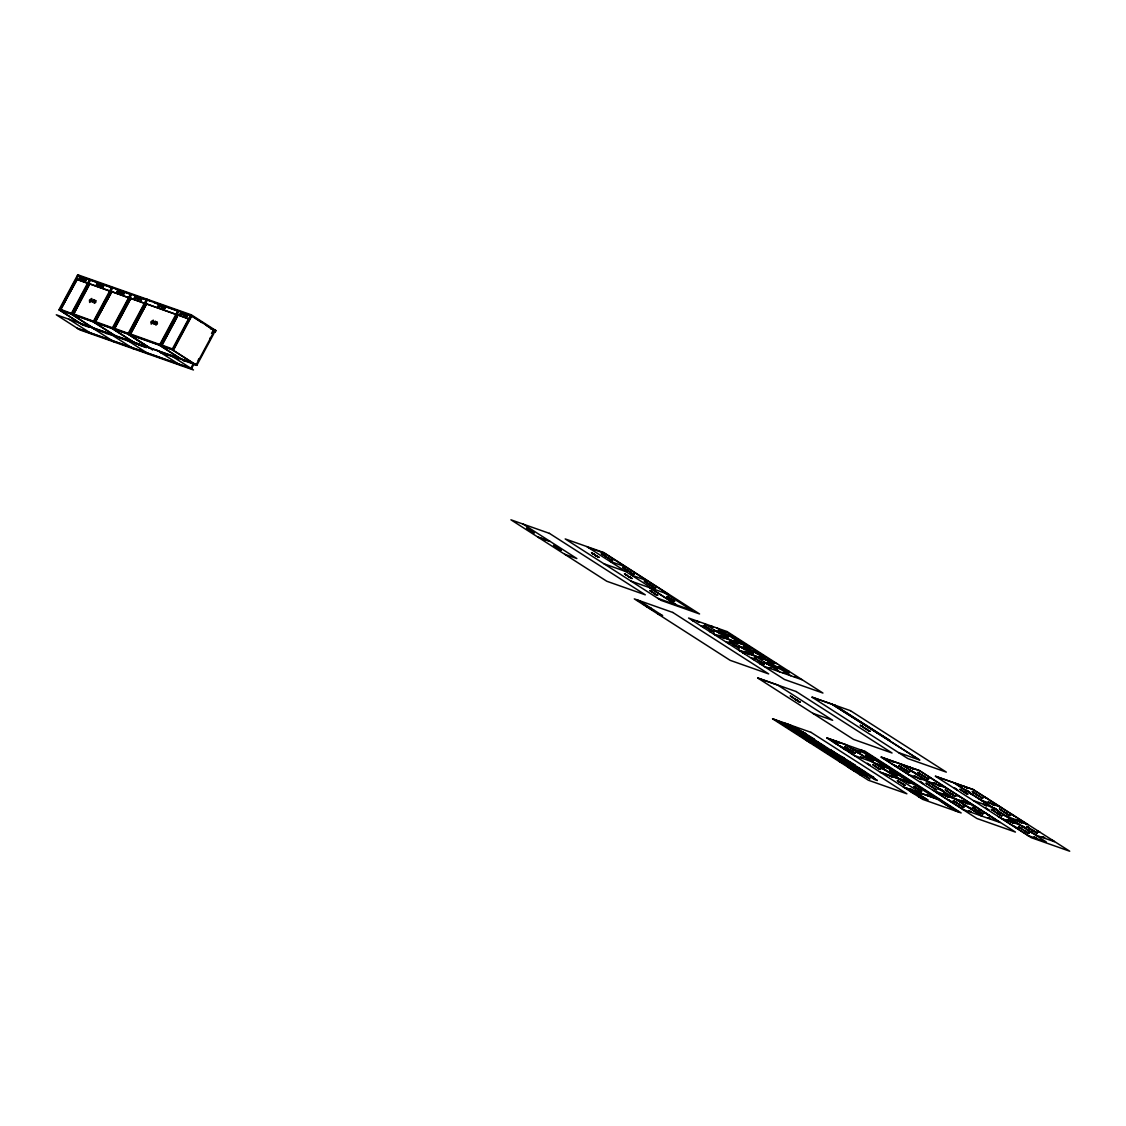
<?xml version="1.0" encoding="UTF-8"?>
<svg xmlns="http://www.w3.org/2000/svg" width="1126" height="1126" viewBox="0 0 1126 1126"><rect width="100%" height="100%" fill="white"/><g stroke="black" fill="none" stroke-linecap="round" stroke-linejoin="round"><path stroke-width="1.5" d="M85.154 279.164L85.604 279.727M156.078 321.966L156.12 322.669M210.506 337.476L209.844 338.715M158.752 306.736L159.47 306.131M652.925 586.871L651.166 585.773M895.564 774.604L893.312 773.463M138.414 299.938L137.78 299.713M183.538 315.843L183.679 315.674M79.876 278.713L80.734 277.953M152.109 322.599L153.263 321.586M90.671 300.839L91.065 300.121M134.599 297.954L134.923 297.377M151.447 322.289L151.869 321.529M158.273 306.3L158.597 305.723M85.14 278.938L84.563 279.234M102.494 285.061L101.931 285.357M123.001 292.296L123.438 292.535M140.356 298.418L139.793 298.714M164.016 306.751L163.453 307.06M186.114 314.548L185.551 314.844M93.008 302.092L92.332 302.303M154.262 324.133L154.445 323.345L153.868 324.006M122.438 292.591L123.227 292.732M161.623 306.68L161.342 306.399M94.035 300.98L93.979 300.234M155.571 322.669L155.515 321.937M183.721 314.464L183.228 313.929M82.55 324.907L58.974 309.791L77.75 274.786L191.35 314.844L215.911 330.58L214.827 332.578L215.432 330.284L210.52 328.553M77.328 279.318L60.171 309.861L76.723 279.009M60.424 309.96L76.976 279.093M60.523 310.1L77.075 279.234M79.425 278.854L79.636 278.009M82.142 277.714L82.001 278.601M83.028 278.966L83.831 278.291M82.902 280.36L83.69 280.008M83.197 280.458L82.705 280.078M89.517 279.642L71.065 314.055L94.64 329.158M71.6 314.238L90.052 279.839M74.457 309.397L79.425 300.135M81.072 297.053L88.532 283.161M90.587 280.022L72.134 314.435L95.71 329.538M73.401 314.633L89.348 283.456M73.049 314.407L89.601 283.541M74.232 313.084L89.953 283.766M96.935 284.977L97.512 283.907L97.202 284.709M90.179 301.106L90.939 299.671L90.544 300.741M99.51 283.836L99.355 284.723M100.383 285.089L101.185 284.414M93.036 300.628L93.613 299.558M93.528 300.797L94.105 299.727M94.556 300.262L94.584 300.98M94.5 301.149L94.908 300.389M93.697 322.022L112.136 287.623M94.894 320.277L97.371 315.646M101.509 307.933L106.477 298.671M108.138 295.575L109.785 292.493M112.67 287.82L94.232 322.219L117.808 337.336L116.724 336.956M112.037 291.55L94.88 322.106L111.432 291.24M95.133 322.191L111.685 291.324M95.246 322.332L111.784 291.465M117.808 292.394L118.033 291.535M120.018 291.071L119.863 291.944M120.904 292.31L121.692 291.648M131.066 294.294L112.628 328.708L136.739 344.007L135.669 343.627M113.825 326.948L124.578 306.891M126.239 303.795L128.716 299.164M114.078 327.033L128.969 299.263M113.163 328.891L131.601 294.491M130.363 297.911L113.825 328.778L129.026 334.14M114.064 328.876L130.616 298.01M130.729 298.137L114.176 329.003L117.217 330.087M130.968 298.235L114.43 329.102L94.88 322.106M137.372 297.18L137.217 298.066M138.259 298.432L139.047 297.757M129.603 332.508L140.356 312.451M142.017 309.368L144.494 304.738M147.379 300.051L128.941 334.45L152.517 349.567L151.447 349.187M146.141 303.485L129.603 334.352L161.75 345.781L177.486 316.462M146.394 303.57L130.208 334.661M146.493 303.71L129.954 334.577L128.772 334.056M131.024 333.113L146.746 303.795M161.032 305.526L160.891 306.413M161.919 306.779L162.707 306.103M161.792 308.172L162.566 307.82M154.572 322.317L155.149 321.248M155.064 322.5L155.641 321.417M154.614 324.232L155.374 323.697M156.035 322.838L156.43 322.078M178.401 310.987L159.962 345.386L184.228 360.939M161.159 343.641L162.82 340.559M164.466 337.462L169.435 328.201M173.573 320.488L176.05 315.857M160.497 345.583L178.935 311.184M177.697 314.604L161.145 345.471L173.559 349.947L191.758 315.998L180.864 312.057M161.398 345.555L177.95 314.689M161.511 345.696L177.232 316.378M183.13 313.324L182.975 314.196M184.017 314.562L184.805 313.901M58.974 309.791L172.574 349.848L191.35 314.844M174.6 346.541L179.569 337.279M184.537 328.032L188.675 320.305M173.207 349.722L191.406 315.773M211.519 333.437L213.391 329.932M196.079 363.909L195.614 364.768L172.039 349.651L190.491 315.252L201.948 322.599M214.602 330.551L196.121 364.937L183.003 360.32M193.658 364.261L196.797 365.373L213.813 333.62L213.152 333.197M837.477 757.756L837.068 757.502M867.484 756.756L868.301 757.207L866.373 756.222M993.09 810.41L993.85 810.819M708.099 628.392L707.1 627.858L707.733 628.266M722.428 633.459L722.033 633.178M733.279 644.536L732.28 644.002L733.11 644.621M747.509 649.533L746.51 648.998L747.129 649.406M758.361 660.61L757.981 660.469M771.887 665.396L771.521 665.255M782.964 669.294L782.598 669.154M97.582 284.287L97.512 285.188M117.554 291.31L117.09 292.141L118.019 292.464M135.43 297.616L135.359 298.573M180.667 313.563L180.202 314.393L181.117 314.717M181.187 313.746L180.723 314.576M99.918 286.356L101.044 286.131M120.426 293.59L121.552 293.365M602.776 554.583L603.733 554.949M644.635 604.887L645.536 605.253M845.162 747.031L846.105 747.411M897.957 781.022L898.872 781.388M915.311 787.384L916.254 787.764M953.806 801.022L954.778 801.402M972.892 807.75L973.835 808.13M1000.001 809.481L1000.944 809.847M1000.873 810.03L1001.816 810.41M198.19 360.461L198.725 358.912M861.643 722.596L861.883 722.695M80.945 278.713L79.186 279.867L79.045 278.038L80.805 276.869L80.945 278.713L85.886 280.458M98.3 284.822L96.54 285.99L96.4 284.16L98.159 282.992L98.3 284.822L103.24 286.567M91.994 300.895L89.658 302.458L89.475 300.009L91.797 298.46L91.994 300.895L94.964 301.951M118.807 292.056L117.062 293.224L116.907 291.395L118.666 290.226L118.807 292.056L123.761 293.802M136.162 298.179L134.416 299.347L134.275 297.503L136.021 296.349L136.162 298.179L141.116 299.924M159.822 306.525L158.076 307.694L157.936 305.85L159.681 304.682L159.822 306.525L164.776 308.271M153.53 322.599L151.194 324.147L150.997 321.712L153.333 320.15L153.53 322.599L156.5 323.641M181.919 314.309L180.16 315.477L180.019 313.647L181.779 312.479L181.919 314.309L186.86 316.054M591.98 553.105L594.092 554.231L593.402 553.823M625.915 574.809L627.027 575.344L626.352 574.95M754.884 651.349L756.067 651.926L755.349 651.518M761.26 655.656L761.64 655.754M835.52 754.547L833.507 753.252L842.417 758.966M851.411 765.877L851.65 765.905M890.877 771.873L892.073 772.45L891.342 772.028M918.352 772.774L919.773 773.703M926.487 783.541L928.317 784.456M914.411 786.863L915.522 787.313L914.692 787.018M946.473 790.804L947.684 791.381L946.952 790.973M960.436 789.65L961.66 790.199L960.957 789.79M972.681 791.944L973.877 792.521L973.145 792.113M973.554 792.507L974.75 793.07L974.018 792.662M1027.053 826.794L1028.263 827.385L1027.531 826.963M927.148 783.921L927.008 783.682M628.181 570.91L626.394 569.911M649.66 584.675L647.858 583.676M650.673 608.8L649.294 608.04M737.516 640.286L736.348 639.667M761.19 655.459L759.768 654.67M797.081 700.147L796.293 700.147L797.433 700.71M602.213 554.076L602.354 554.302M624.564 568.405L624.691 568.616M645.212 581.72L645.297 581.832M646.043 582.156L646.169 582.381M719.05 631.151L719.261 631.376M729.887 642.214L731.647 643.227L730.112 642.439M745.004 647.788L745.229 648.013M756.236 659.16C752.942 656.937 757.136 659.78 756.109 658.935M800.079 730.915L800.938 731.534M799.193 733.223L800.586 734.138M838.237 755.335L839.081 755.799L838.406 755.49M851.003 765.525L851.143 765.68M847.554 766.398L854.733 771.043M896.437 772.591L896.521 772.591M919.562 773.478L918.83 772.943M941.998 801.726L942.124 801.867M974.37 808.665L974.243 808.44M812.676 742.611L814.126 743.54L812.761 742.681M710.027 629.744L709.38 629.364M924.136 776.701L924.53 776.841M959.479 804.865L961.604 806.019M1032.838 830.721L1034.358 831.537M1024.759 831.044L1026.884 832.213M608.054 557.666L608.533 557.975M629.518 571.431L630.405 571.994L629.659 571.642M650.997 585.196L651.349 585.548M654.868 593.529L655.346 593.838M671.856 599.525L670.561 599.187M736.39 639.23L737.248 639.807M736.334 646.211L735.208 645.437M760.064 654.403L760.543 654.713M760.346 661.539L760.472 661.75M784.949 670.209L785.807 670.8M866.288 728.86L866.767 729.169M802.233 732.308L802.613 732.505M803.88 732.787L804.78 733.322M801.698 734.715L800.234 733.927M808.215 741.133L809.045 741.626L806.863 740.458M850.946 750.451L851.805 751.028M870.764 758.713L871.242 759.023M838.673 758.586L839.897 759.205L838.42 758.403M877.759 767.636L878.111 767.988M850.96 768.734L852.072 769.241L850.552 768.523M861.531 771.338L860.067 770.536L861.334 771.211M858.279 771.859L859.884 772.788L859.222 772.436M863.375 771.972L863.853 772.267M894.508 773.928L895.395 774.505M898.027 773.717L900.181 774.843M924.291 776.321L925.347 776.996M902.348 783.541L902.827 783.851M964.039 792.127L966.052 792.929L964.996 792.254M951.118 793.816L950.457 793.492L951.498 793.76M978.564 795.449L979.451 796.026M912.961 792.845L913.059 792.859M915.621 793.788C917.408 795.111 912.961 792.254 915.537 793.717M978.719 811.199L978.916 811.621M1005.771 812.888L1006.348 813.268M998.818 813.999L997.706 813.225M1032.992 830.326L1033.471 830.636M811.677 742.625L817.293 746.158M668.661 597.653L669.52 598.117L667.493 596.991M923.869 776.349L923.545 776.264M977.875 795.435L978.775 796.068M959.211 804.513L958.55 804.189L959.845 804.893M1032.781 830.467L1031.895 830.045L1033.189 830.763M1024.167 830.608L1025.265 831.284M609.982 559.34L608.209 558.257M631.461 573.106L630.982 572.796M894.706 774.491L894.396 774.195M902.531 784.104L903.404 784.217M965.179 792.803L964.771 792.24M919.027 789.917L917.634 788.89M529.628 530.318L531.359 531.275M557.173 547.968L559.523 548.995M597.512 556.328L595.541 555.526L596.513 556.019M628.604 576.695L629.223 577.005M654.685 593.768L653.967 593.444L654.966 594.035M647.351 606.773L648.492 607.378M710.07 629.8L711.139 629.997L708.887 628.984L709.549 629.279M735.785 639.132L734.743 638.512M750.409 651.49L751.211 651.87M773.337 666.282L772.675 665.987L773.801 666.761M783.626 669.801L784.428 670.167M786.061 671.293L785.258 670.829M795.716 699.57L795.167 699.26M867.344 729.535L865.528 728.86L867.977 730.239M798.644 731.041L799.671 731.689M814.351 742.217L815.759 742.991M818.546 743.793L820.192 744.779M838.42 756.531L840.066 757.517M905.445 770.226L907.317 771.24M855.985 768.861L856.999 769.424M924.587 776.926L926.262 777.869M527.939 529.051L529.375 529.713M554.006 545.758L555.414 546.406M650.378 590.981L651.841 591.643M731.168 636.19L732.576 636.837M795.744 729.043L793.731 727.748L802.585 733.434M799.882 730.873L803.908 733.406M814.619 741.232L815.435 741.57M899.336 766.074L901.349 767.2L900.533 766.919M858.476 771.957L855.661 770.071L856.506 770.564M945.657 790.269L946.98 790.916M918.492 794.323L917.423 793.633L921.673 796.363M841.671 756.7L843.796 758.023M806.948 740.444L807.37 740.711M605.492 556.385L606.168 556.708L604.915 556.145M648.492 584.042L649.406 584.577M792.141 727.987L793.225 728.606L792.338 728.058M802.711 732.716L803.443 733.139M812.676 741.105L811.916 740.655M815.604 741.964L817.166 742.85M850.088 750.197L848.638 749.395L849.651 749.916M833.789 754.631L833.057 754.181L833.986 754.687M921.941 775.223L922.11 775.378M853.044 767.003L853.972 767.496M849.145 767.58L849.848 767.974L848.582 767.256M861.446 770.001L861.601 770.043M852.354 769.677L854.015 770.648M977.269 794.914L975.496 793.886M918.619 794.618L920.435 795.505M957.283 803.387L957.452 803.528M944.77 803.64L944.038 803.204L944.967 803.697M977.818 810.917L975.595 809.594M1030.797 829.398L1029.882 828.736M1022.563 829.566L1022.732 829.721M811.691 741.95L812.648 742.527M807.666 740.88L809.453 742.034M812.437 742.921L814.295 744.356M918.464 794.407L919.435 794.956M832.466 753.646L830.453 752.351L839.306 758.023M859.434 770.071L862.572 772.07M856.07 770.353L859.518 772.535M795.125 729.873L797.715 731.464L797.124 731.055M840.995 757.362L840.109 756.799L843.782 758.938M800.91 732.505L801.613 732.885M817.138 743.934L818.644 744.849M816.378 745.665L817.687 746.411L816.969 746.045M864.585 772.028L865.218 772.366M979.296 796.349L980.31 796.912M917.577 794.492L918.844 795.266M795.702 729.198L797.264 730.084M903.882 769.03L902.869 768.495L904.319 769.311M976.889 794.731L976.425 794.534M930.738 786.314L931.568 786.778M948.725 792.465L950.26 793.366M1004.096 812.184L1004.927 812.634M996.017 812.508L996.848 812.958M630.363 572.36L629.687 572.022M794.083 698.528L794.506 698.838M876.183 767.116L876.563 767.172M892.932 773.407L893.734 773.787M901.152 783.077L902.799 784.132M555.836 546.673L554.668 546.209M644.551 604.62L643.425 604.155M705.326 626.323L704.144 625.859M720.485 631.939L719.331 631.461M731.253 635.993L730.098 635.528M744.722 647.464L743.554 647M754.927 651.166L753.758 650.701M769.058 663.298L767.974 662.862M780.177 667.211L779.023 666.747M846.822 747.875L845.668 747.411M818.166 742.47L819.024 742.935L818.32 742.484M859.954 768.861L859.307 768.481M1019.776 827.694L1021.029 828.257L1020.381 827.877M931.737 787.004L931.878 787.06M997.425 813.352L997.003 813.197M978.395 811.297L979.198 811.508M77.427 275.391L191.026 315.435L215.587 331.185M90.179 280.078L78.736 276.137M91.248 280.458L112.516 287.96M116.147 289.227L131.46 294.632M135.416 296.124L147.239 300.192M154.318 302.697L179.147 311.55M109.729 290.93L88.715 283.527L110.39 291.367M210.998 328.848L215.911 330.58M113.205 328.088L94.683 321.36L99.102 324.204M113.613 328.046L128.983 333.662M160.539 344.781L129.391 333.606L132.347 335.492M160.948 344.725L173.165 349.229M60.171 309.861L72.233 314.112M72.796 314.323L94.317 321.909M82.212 324.218L194.193 363.698L191.504 368.695L77.905 328.637M88.87 327.131L83.099 325.09L59.523 309.974L77.961 275.574L78.989 276.236M97.329 330.115L111.882 335.238M119.426 337.899L130.799 341.91M138.371 344.584L146.535 347.455M159.864 352.156L178.781 358.828M138.47 344.809L146.324 347.582M160.539 352.593L168.393 355.352L167.718 354.929M77.244 328.215L190.843 368.272L193.517 363.262L56.3 314.787L79.876 329.904L193.475 369.961L169.899 354.845M588.546 547.63L604.324 553.204L625.549 566.8M528.178 528.953L527.193 528.502M608.181 557.877L608.392 558.017M530.867 531.078L532.654 531.838M531.205 531.275L532.598 531.725M595.147 555.315L596.273 555.878M609.771 561.241L625.803 566.955L647.014 580.566M537.848 537.032L549.896 541.282L523.224 524.181M538.101 537.186L550.164 541.437L576.836 558.538L564.788 554.288M630.574 572.107L629.87 571.783M631.334 572.881L630.433 572.529M604.029 563.802L625.704 571.515M559.256 548.826L558.355 548.503L558.96 548.953M631.236 575.006L647.267 580.72L668.492 594.331L631.081 581.143M628.097 576.428L629.096 576.948M630.447 577.455L628.787 576.737M652.053 585.872L651.475 585.886M653.559 593.191L654.558 593.712M654.994 593.754L655.205 593.881M672.644 600.031L671.054 599.454M672.912 600.2L671.546 599.623L672.335 599.834M658.02 598.399L676.374 604.873L649.702 587.772M720.288 630.081L727.072 632.474L750.493 647.478M646.76 606.267L646.099 606.027L648.126 607.139M649.702 607.984L650.603 608.434M708.859 628.829L707.846 628.435M722.273 633.445L723.877 634.346M724.497 634.571L725.158 634.867M733.519 637.682L732.843 637.443L734.293 638.175M724.018 634.628L725.425 635.036M710.619 630.222L711.801 630.729M725.017 635.261L726.045 635.726M657.964 614.022L662.637 615.669L639.216 600.651M713.687 634.093L729.338 639.61M742.048 644.086L713.954 634.248M729.803 639.85L742.301 644.255M743.709 645.085L750.746 647.647L774.167 662.651L767.383 660.258L717.178 628.139M757.193 652.855L756.517 652.616L758.403 653.685M733.11 644.522L734.729 645.409M748.269 649.969L747.256 649.575M735.348 645.648L736.263 646.113M747.664 649.632L748.959 650.42M749.635 650.673L750.606 651.25M758.966 653.995L758.277 653.629M734.856 645.691L735.996 645.93M750.549 651.138L748.79 650.504L749.48 650.842M758.783 654.065L761.12 655.079M749.874 651.152L750.901 651.743M760.599 654.994L760.022 654.839M751.352 651.954L750.592 651.532M738.825 650.195L754.476 655.712M754.673 655.782L767.172 660.188M739.078 650.364L754.73 655.881M754.927 655.951L765.849 659.794L790.931 675.811L801.839 679.668M766.06 659.878L776.968 663.721M770.226 664.058L769.34 663.735L770.142 664.073M759.121 661.046L757.981 660.582M772.647 665.832L771.521 665.367M784.104 670.054L782.598 669.252M785.089 670.434L785.835 670.786M761.401 662.215L759.642 661.567L760.332 661.919M774.181 666.648L774.885 666.972M786.004 670.885L784.555 670.449M762.203 663.031L760.655 662.144M763.949 666.296L779.6 671.814M790.719 675.741L779.811 671.898L704.468 623.663M757.925 678.091L777.644 685.044L832.649 720.302L812.93 713.349M812.198 697.233L831.917 704.186L919.829 760.106L832.128 704.257M791.986 696.952C791.029 696.515 793.309 697.838 791.888 697.064M796.209 699.893L795.533 699.654L796.603 700.147M796.912 700.161L796.068 699.64L796.772 699.95M797.222 700.724L797.982 701.019M862.685 726.608L861.277 725.763M864.064 727.734L863.684 727.678M898.647 752.632L918.366 759.586M973.821 789.762L935.326 776.18L1031.205 837.645L1069.7 851.214L973.526 789.692L954.651 783.034M772.76 718.909L775.913 720.021L862.53 775.631L859.687 774.632M776.11 720.091L869.962 778.925L778.53 720.936M780.937 721.794L863.346 773.928L866.823 775.152L847.174 762.569L843.698 761.345M783.288 722.625L786.764 723.849L806.652 736.587M827.033 738.037L845.893 744.694L899.477 778.981M881.306 757.179L900.167 763.836L982.294 816.266M900.378 763.907L919.252 770.55L945.699 787.651M935.579 776.307L954.454 782.964L1046.321 841.995L1027.954 835.52M791.747 725.918L812.409 738.487M794.097 726.749L814.548 739.233L806.61 736.503L786.975 723.919L790.438 725.144L810.087 737.727M852.227 748.691L863.783 752.773L887.274 767.833M833.902 742.442L836.731 744.258M794.872 729.732L796.279 730.324M798.433 730.957L799.53 731.407M800.29 732.013L798.784 731.14M800.375 732.196L801.107 732.688M847.554 748.776L848.849 749.409M901.785 767.876L903.08 768.509M920.871 774.604L922.152 775.237M975.186 793.774L976.467 794.407M798.207 731.745L797.405 731.323M851.087 750.662L851.833 751.028M904.783 769.621L904.614 769.466M905.797 769.959L904.994 769.579L906.106 770.156M923.39 776.025L922.602 775.645M924.432 776.532L925.15 776.898M850.834 750.873L852.002 751.126M905.417 770.015L905.065 769.973M906.275 770.268L905.571 769.945M978.466 795.871L979.62 796.124M842.544 747.988L846.485 750.366L845.373 749.803M853.001 752.069L852.058 751.605M799.347 733.308L802.739 735.447M869.568 758.234L871.341 759.079M963.8 791.775L964.109 791.972M803.176 735.362L810.34 737.896L829.989 750.493M851.27 753.575L854.493 755.49M924.418 779.375L926.628 780.923M978.902 798.573L982.111 800.487M854.24 755.476L873.114 762.133M908.26 774.449L946.459 788.003M981.858 800.473L1000.732 807.131M819.249 743.287L820.516 744.005M874.747 763.132L886.655 767.425M875.732 763.752L887.527 767.988L911.033 783.049L880.405 772.253M814.647 742.4L816.406 743.23M818.335 743.709L819.77 744.37M821.656 744.807L824.19 746.355M815.21 742.724L816.505 743.47M816.589 743.653L817.307 743.99M814.309 743.61L815.28 744.216M809.003 741.823L809.707 742.189M814.534 744.483L816.463 745.665M874.564 765.75C875.831 766.665 873.424 764.962 874.423 765.652M818.898 746.116L821.304 747.045M891.06 771.774L890.075 771.338M973.54 800.642L992.653 807.455M900.884 775.476L899.604 774.744M823.317 748.269L830.242 750.648M949.725 793.042L950.654 793.506M877.83 767.974L876.802 767.524M878.815 768.312L877.478 767.904M932.567 787.243L933.482 787.707M951.639 793.971L952.554 794.435M1005.082 812.873L1005.321 812.831M1005.912 813.113L1006.841 813.563M1006.32 813.676L1007.84 814.506M934.481 788.65L933.327 788.087M835.478 754.702L837.04 755.588M839.292 756.137L840.559 756.855M842.797 757.488L842.164 757.108L843.29 757.84M992.991 810.27L992.147 809.974L993.765 810.847M843.684 758.108L844.218 758.445M834.859 755.363L835.576 755.701M838.208 756.447L839.672 757.122M835.408 755.687L836.548 756.137M932.75 790.156L954.341 798.545M1006.109 816.026L1027.686 824.415M836.294 756.278L836.998 756.616M839.954 757.559L840.826 758.009M898.506 778.347L910.047 782.429M838.406 757.531L837.195 756.771M841.502 758.445L840.643 757.981M997.847 813.436L998.762 813.901M880.659 772.422L898.52 778.713M898.731 778.784L913.425 783.977M955.045 798.798L973.413 805.273L945.981 787.918M997.594 813.634L999.761 814.83M935.72 792.057L954.595 798.714M954.792 798.784L973.666 805.442L1000.113 822.543L981.745 816.068M1009.079 817.926L1027.939 824.57M838.166 758.192L836.998 757.531M839.588 759.163L840.573 759.768M843.444 761.176L855.281 765.145L830.904 750.141L853.142 764.385M998.03 816.35L1001.253 818.264M1001 818.25L1019.875 824.908M902.475 783.752L903.136 784.048M919.689 789.931L918.717 789.622M1002.098 818.729L1028.784 835.83M839.546 761.725L842.712 762.837M845.33 763.752L847.723 764.681M956.213 802.768L957.494 803.387M975.285 809.495L976.566 810.115M1029.558 828.623L1030.839 829.257M852.79 766.862L853.789 767.439M959.774 804.682L960.689 805.146M978.846 811.41L979.507 811.705M1033.119 830.552L1034.048 831.016M862.305 770.592L863.67 771.211M978.255 811.382L980.056 812.353M988.642 815.111L989.191 815.393M856.562 768.959L854.184 767.679M861.714 770.789L865.12 773.027M980.676 812.747L979.493 812.24M858.533 770.409L857.083 769.607M863.558 772.126L864.106 772.408M850.763 767.946L852.973 768.72M861.981 771.76L862.952 772.309L862.277 771.957M934.664 797.518L938.38 798.911L958.268 811.649L954.792 810.424L859.997 749.663L863.163 750.775L937.817 798.63M1020.212 827.709L1019.312 827.399L1020.269 828.004M857.111 770.606L859.251 771.366M903.179 786.849L936.297 798.63M904.164 787.482L922.025 793.774M936.931 799.038L922.222 793.844L845.429 744.61M852.283 769.522L851.453 768.988M978.832 814.253L981.042 815.815L962.674 809.341M1052.191 840.109L1054.386 841.671L1036.033 835.196M853.184 770.114L853.86 770.592M871.017 776.433L873.86 777.433L854.212 764.85M1025.265 831.016L1025.969 831.34M919.323 795.533L915.593 793.098M943.391 802.81L944.221 803.218M1027.025 832.297L1026.082 831.847M914.185 792.957L913.876 792.591M917.057 794.182L916.451 793.76L917.197 794.28M945.84 804.372L947.895 805.386M874.986 779.713L846.668 762.189M946.53 804.837L949.725 806.751L949.007 806.3M918.802 796.856L920.941 797.616M923.292 798.447L906.557 788.397M925.642 799.277L908.907 789.227M876.31 732.364L876.507 732.562M862.699 770.817L864.81 772.169M899.421 774.618L900.026 774.744M801.501 734.588L801.895 734.968M865.247 728.508L864.444 728.184M805.4 733.73L806.441 734.349L805.766 733.997M838.56 756.644L839.32 757.038M871.214 759.29L870.651 758.98M794.787 728.395L795.533 728.818M592.389 553.373L593.289 553.964M918.492 794.787L918.07 794.815M596.935 555.962L596.231 555.639L597.568 556.441M629.884 577.075L629.181 576.765L630.518 577.554M558.96 548.629L558.257 548.306L559.594 549.094M724.848 634.67L724.145 634.346L725.482 635.148M734.997 645.423L735.7 645.733M774.308 666.606L773.604 666.282L774.955 667.085M997.481 813.211L998.185 813.535M951.357 793.9L951.991 794.069M932.201 787.018L932.778 787.384M1025.392 830.974L1024.688 830.65L1026.039 831.438M960.126 804.78L959.422 804.457L960.253 804.949M919.309 789.664L918.605 789.34L919.956 790.142M837.251 756.883L837.969 757.235M780.642 667.563L781.317 667.971L780.515 667.704M814.323 740.908L814.239 740.992M965.461 792.676L964.883 792.521M627.928 570.812L626.774 570.122M650.42 608.716L649.533 608.195M801.346 734.631L800.656 734.222M818.377 744.765L817.659 744.342M836.857 755.532L836.125 755.11M953.243 795.209L952.399 794.815M850.397 750.479L850.552 750.521M804.386 733.11L803.176 732.125M906.008 770.522L907.007 771.071M604.38 555.512L601.242 553.499L611.756 560.227M625.859 569.277L622.706 567.265L633.22 573.993M594.612 554.682L591.474 552.655L598.314 557.046M647.323 583.043L644.185 581.03L654.699 587.758M627.562 575.794L624.423 573.781L631.264 578.173M670.026 598.553L666.874 596.527L673.728 600.918M653.024 592.558L649.885 590.545L656.725 594.936M529.699 530.065L526.56 528.052L533.414 532.443M732.913 637.203L729.775 635.191L739.895 641.679M556.638 547.335L553.499 545.322L560.34 549.713M721.302 632.587L718.163 630.574L727.466 636.542M756.588 652.376L753.449 650.364L763.569 656.852M706.973 627.534L703.834 625.507L713.237 631.531M746.383 648.675L743.244 646.648L752.632 652.672M781.838 668.422L778.699 666.409L788.101 672.433M732.153 643.664L729.001 641.651L738.318 647.619M770.761 664.523L767.622 662.51L776.926 668.478M757.235 659.737L754.082 657.725L763.484 663.749M646.183 605.788L643.115 603.832L652.996 610.165M863.346 727.171L860.194 725.158L869.258 730.957M793.351 697.965L790.213 695.938L799.277 701.751M975.257 793.534L972.118 791.508L981.914 797.785M1002.464 810.973L999.325 808.961L1009.121 815.238M963.068 791.212L959.929 789.199L966.952 793.703M1029.628 828.384L1026.49 826.371L1036.37 832.705M994.399 811.297L991.26 809.284L1001.042 815.562M920.941 774.364L917.803 772.352L927.683 778.685M916.888 774.055L913.805 772.07M1021.563 828.708L1018.425 826.695L1028.305 833.029M901.87 767.636L898.717 765.624L908.612 771.957M948.191 791.831L945.052 789.819L954.848 796.096M929.119 785.103L925.98 783.091L935.776 789.368M975.355 809.242L972.217 807.229L982.097 813.563M971.316 808.932L968.219 806.962M868.836 757.671L865.697 755.659L872.72 760.163M956.284 802.514L953.145 800.502L963.026 806.835M897.408 773.182L895.452 771.929L901.687 775.927M847.639 748.523L844.486 746.51L854.282 752.787M892.594 772.9L889.441 770.888L896.465 775.378M903.01 779.839L904.84 780.487M875.845 766.609L872.692 764.596L879.716 769.086M916.916 788.327L913.763 786.314L920.787 790.804M943.447 802.655L941.435 801.36L951.02 807.511M945.812 804.527L944.813 803.894L946.037 804.513M803.274 732.322L802.317 731.83M804.682 733.012L805.428 733.49M900.42 782.514L897.281 780.487L904.305 784.991M800.938 731.801L801.613 732.153M792.183 727.832L790.17 726.537L799.024 732.21M797.743 730.69L796.758 730.056M794.182 729.465L793.197 728.832M824.851 746.735L817.814 742.414M815.646 741.809L813.634 740.514L822.487 746.186M820.967 744.539L820.094 743.976L821.375 744.652M800.642 734.321L799.882 733.828M915.171 793L916.142 793.492M811.959 740.5L809.946 739.205L819.531 745.356M913.974 792.788L913.017 792.296M915.382 793.478L916.142 793.957M917.028 794.266L916.268 793.788M817.645 743.442L816.646 742.808M913.031 792.648L913.791 793.126M814.323 742.372L813.324 741.738M912.327 792.62L910.568 791.268L914.425 793.746M843.444 757.657L844.204 758.136M811.016 741.443L809.89 740.711L815.787 744.497M839.334 756.01L837.702 754.969L844.838 759.543M806.23 739.909L804.274 738.656L810.495 742.639M837.547 756.208L836.548 755.574M834.465 755.279L833.465 754.645M860.377 769.199L858.744 768.157L865.894 772.746M862.037 770.564L861.249 770.156L862.46 770.705M863.529 771.789L864.289 772.281M852.452 766.454L850.44 765.159L859.349 770.874M859.785 770.283L858.814 769.79M861.179 770.972L861.939 771.451M862.826 771.76L862.066 771.282M860.475 770.93L859.673 770.085M854.479 768.115L853.494 767.482M858.125 771.437L858.885 771.929M857.421 771.409L856.661 770.93M848.624 767.13L847.498 766.482M850.58 768.678L849.708 768.115M605.549 556.525L604.62 555.864M1003.632 811.973L1002.717 811.325M995.567 812.31L994.638 811.649M930.287 786.117L929.358 785.469M976.523 810.256L977.03 810.523M848.807 749.536L847.878 748.889M861.193 725.834L861.798 726.045M831.087 752.787L831.635 753.139M869.173 758.178L869.807 758.586M973.047 789.622L1000.015 806.821M1000.254 807.06L1027.222 824.26M665.114 593.205L691.8 610.306L676.585 604.943L649.913 587.842M736.32 639.23L737.516 640.018M759.994 654.403L761.176 655.191M733.603 638.386L731.942 637.33L734.11 638.203M1032.528 830.524L1033.344 830.96M671.772 599.525L672.968 600.313M586.871 546.617L652.714 588.757M1009.895 818.306L1036.849 835.506M953.652 782.683L991.893 807.117M992.189 807.384L1019.143 824.584M760.261 661.539L761.457 662.327M901.476 764.385L928.162 781.486M955.904 799.263L982.576 816.364M926.909 781.191L953.877 798.39M959.183 804.668L959.985 805.09M882.122 757.559L909.09 774.758M936.536 792.437L963.504 809.636M206.241 325.344L211.969 329.017M178.541 311.226L177.866 310.804L159.428 345.203L181.525 359.377M150.054 301.121L147.168 299.263L128.406 334.267L150.504 348.441M902.264 783.541L903.46 784.329M913.608 790.888L927.993 800.107L911.258 790.058M146.985 300.107L146.31 299.671L127.871 334.084L149.969 348.244M916.775 794.576L913.439 792.479M131.207 294.533L130.532 294.111L112.093 328.51L134.191 342.684M112.276 287.862L111.601 287.44L93.148 321.839L115.795 336.195M845.035 758.882L840.883 756.348M806.061 734.11L802.374 731.787M813.155 738.825L832.804 751.408M852.931 764.315L806.863 736.671M851.172 763.766L877.337 780.543L848.821 762.935M830.214 750.578L850.088 763.315M846.414 762.02L806.906 736.756M827.033 749.663L846.921 762.401M793.929 729.043L794.787 729.676M813.69 741.724L814.562 742.344M834.197 754.856L835.056 755.49M841.136 760.064L837.857 757.84M77.75 274.786L80.636 276.644M172.574 349.848L196.797 365.373M157.274 350.397L180.85 365.5M151.94 349.37L152.672 349.82M125.718 339.264L149.294 354.38M94.626 321.642L72.599 313.577L75.541 315.463M109.94 333.704L133.515 348.821M106.196 333.24L106.928 333.69M72.543 313.858L59.974 309.129L62.915 311.015M91.009 327.033L114.585 342.135M68.925 319.235L92.501 334.352M733.631 642.256C738.107 644.227 729.113 640.384 733.561 642.341M557.863 548.292L557.68 548.235M865.711 728.789L865.148 728.466M736.193 639.512L736.925 639.892M949.964 793.197L949.119 792.69M692.49 620.384L694.235 621.341L692.546 620.398M709.577 631.348L711.322 632.305L709.647 631.348M719.542 629.927L721.287 630.884L719.613 629.927M736.643 640.891L738.375 641.848L736.7 640.891M742.738 652.601L744.483 653.559L742.808 652.601M749.057 652.517L752.309 653.995L749.128 652.517M759.839 663.552L761.57 664.509L759.895 663.566M768.228 661.581L771.465 663.073L768.228 661.581M785.315 672.546L787.06 673.503L785.385 672.546M786.807 673.067L788.552 674.024L786.877 673.067M86.449 279.403L85.323 281.5L86.449 279.403M95.724 300.543L94.218 303.344L95.851 302.261L95.724 300.543M103.803 285.525L102.677 287.623L103.803 285.525M124.324 292.76L123.198 294.857L124.324 292.76M141.679 298.869L140.553 300.966L141.679 298.869M157.246 322.247L155.754 325.048L157.387 323.95L157.246 322.247M165.339 307.215L164.213 309.312L165.339 307.215M187.437 314.999L186.297 317.11L187.437 314.999M625.409 574.359L626.225 574.809L625.409 574.359M899.336 781.852L898.703 781.486L899.336 781.852M961.984 790.565L961.28 790.185L961.984 790.565M790.804 726.903L790.888 727.044M815.224 744.905L815.323 744.933M801.839 732.139L801.022 731.633L801.881 732.139M862.263 771.24L863.22 771.859L862.347 771.282M651.405 591.558L652.559 592.135L651.405 591.558M705.369 626.549L706.495 627.098L705.369 626.549M954.665 801.529L955.805 802.092L954.665 801.529M1028.024 827.385L1029.164 827.962L1028.024 827.385M624.48 568.278L623.142 567.673L624.48 568.278M791.86 727.551L791.001 727.157L791.86 727.551M811.03 739.838L810.241 739.472L811.03 739.838M87.631 283.147L76.089 279.079L88.307 283.583L87.631 283.147M128.66 297.616L110.798 291.31L129.321 298.038L128.66 297.616M144.438 303.175L129.729 297.996L145.099 303.598L144.438 303.175M175.994 314.295L145.507 303.556L176.655 314.731L175.994 314.295M188.619 318.757L177.064 314.675L189.281 319.179L188.619 318.757M549.418 533.372L510.923 519.804L606.787 581.255L645.297 594.824L549.418 533.372M603.691 552.514L565.196 538.932L661.075 600.383L699.57 613.966L603.691 552.514M534.287 532.753L532.528 532.134L534.287 532.753M612.628 560.551L610.869 559.918L612.628 560.551M599.201 557.356L597.442 556.737L599.201 557.356M634.107 574.302L632.333 573.683L634.107 574.302M561.227 550.023L559.453 549.404L561.227 550.023M632.15 578.482L630.391 577.849L632.15 578.482M655.585 588.068L653.812 587.448L655.585 588.068M657.612 595.246L655.853 594.612L657.612 595.246M674.601 601.228L672.841 600.608L674.601 601.228M672.799 612.46L634.304 598.877L730.169 660.343L768.664 673.911L672.799 612.46M727.072 631.587L688.577 618.019L784.442 679.471L822.937 693.053L727.072 631.587M638.048 600.44L636.964 599.891L638.048 600.44M699.429 622.368L696.924 621.088L699.429 622.368M713.279 627.168L711.125 626.07L713.279 627.168M725.313 632.136L723.821 631.362L725.313 632.136M653.854 610.461L652.137 609.856L653.854 610.461M714.109 631.855L712.35 631.222L714.109 631.855M728.353 636.852L726.58 636.232L728.353 636.852M740.781 641.989L739.008 641.356L740.781 641.989M660.089 614.571L659.132 614.233L660.089 614.571M720.964 636.176L718.74 635.388L720.964 636.176M735.362 641.327L733.448 640.652L735.362 641.327M746.791 645.902L745.454 645.437L746.791 645.902M738.403 643.27L736.249 642.172L738.403 643.27M724.553 638.47L722.048 637.189L724.553 638.47M748.987 647.309L747.495 646.535L748.987 647.309M739.205 647.929L737.431 647.309L739.205 647.929M753.519 652.996L751.76 652.362L753.519 652.996M764.455 657.162L762.696 656.542L764.455 657.162M746.102 652.278L743.864 651.49L746.102 652.278M760.486 657.429L758.572 656.754L762.569 659.02L760.486 657.429M770.465 661.075L769.128 660.61L770.465 661.075M773.703 662.947L771.704 661.919L773.703 662.947M749.677 654.572L747.185 653.291L749.677 654.572M764.371 664.058L762.598 663.439L764.371 664.058M777.813 668.788L776.053 668.168L777.813 668.788M788.988 672.743L787.215 672.123L788.988 672.743M771.226 668.394L768.988 667.605L771.226 668.394M784.864 673.306L783.077 672.672L784.864 673.306M795.983 677.219L794.196 676.599L795.983 677.219M796.181 691.547L757.671 677.965L853.55 739.416L892.045 752.998L796.181 691.547M850.454 710.675L811.945 697.107L907.823 758.558L946.319 772.126L850.454 710.675M834.859 705.214L833.592 704.777L889.864 740.472L834.859 705.214M800.15 702.061L798.39 701.442L800.15 702.061M870.145 731.281L868.385 730.647L870.145 731.281M811.002 732.35L772.506 718.782L868.385 780.234L906.88 793.802L811.002 732.35M865.275 751.492L826.78 737.91L922.658 799.361L961.154 812.944L865.275 751.492M919.548 770.62L881.053 757.052L976.932 818.503L1015.427 832.072L919.548 770.62M839.56 742.991L836.773 741.57L839.56 742.991M893.833 762.133L891.046 760.697L893.833 762.133M912.904 768.861L910.118 767.425L912.904 768.861M967.178 787.989L964.391 786.567L967.178 787.989M860.25 751.901L858.195 750.859L860.25 751.901M799.587 732.407L798.461 732.013L799.587 732.407M803.148 733.631L802.022 733.223L803.148 733.631M855.169 753.097L853.409 752.478L855.169 753.097M909.484 772.267L907.725 771.648L909.484 772.267M928.57 778.995L926.797 778.376L928.57 778.995M982.801 798.109L981.028 797.475L982.801 798.109M873.607 760.472L871.834 759.853L873.607 760.472M967.839 794.013L966.066 793.394L967.839 794.013M863.079 757.981L860.588 757.108L863.079 757.981M916.803 776.94L914.326 776.053L916.803 776.94M935.889 783.654L933.398 782.781L935.889 783.654M990.697 802.993L988.22 802.106L990.697 802.993M881.095 765.258L879.265 764.61L881.095 765.258M921.04 779.572L918.253 778.136L921.04 779.572M940.126 786.3L937.339 784.864L940.126 786.3M994.399 805.428L991.612 804.006L994.399 805.428M884.009 767.13L881.954 766.074L884.009 767.13M825.302 746.89L824.387 746.566L825.302 746.89M823.05 746.383L821.924 745.989L823.05 746.383M820.094 745.553L818.968 745.159L820.094 745.553M811.044 742.836L809.96 742.456L811.044 742.836M816.111 744.61L816.111 744.61M902.236 776.124L901.138 775.73L902.236 776.124M986.32 805.766L983.533 804.33L986.32 805.766M880.602 769.41L878.829 768.777L880.602 769.41M897.352 775.701L895.592 775.068L897.352 775.701M936.649 789.678L934.89 789.059L936.649 789.678M955.735 796.406L953.961 795.786L955.735 796.406M1010.008 815.548L1008.234 814.914L1010.008 815.548M944.559 794.562L942.068 793.689L944.559 794.562M963.631 801.29L961.154 800.417L963.631 801.29M1017.904 820.432L1015.427 819.545L1017.904 820.432M845.302 759.712L844.387 759.388L845.302 759.712M842.98 759.163L841.854 758.755L842.98 759.163M839.869 758.22L838.729 757.826L839.869 758.22M892.594 777.137L889.892 775.758L892.594 777.137M908.752 782.781L906.346 781.557L908.752 782.781M948.261 797.011L945.46 795.589L948.261 797.011M967.333 803.739L964.546 802.303L967.333 803.739M1001.929 815.871L1000.169 815.252L1001.929 815.871M1021.606 822.881L1018.819 821.445L1021.606 822.881M1009.839 820.755L1007.348 819.883L1009.839 820.755M1013.527 823.205L1010.74 821.769L1013.527 823.205M905.191 785.301L903.418 784.681L905.191 785.301M921.673 791.128L919.9 790.494L921.673 791.128M963.912 807.145L962.139 806.526L963.912 807.145M982.984 813.873L981.225 813.253L982.984 813.873M1037.257 833.015L1035.498 832.395L1037.257 833.015M866.344 772.9L865.43 772.577L866.344 772.9M859.912 771.071L858.786 770.677L859.912 771.071M912.496 789.903L910.09 789.059L912.496 789.903M929.049 795.8L926.909 795.04L929.049 795.8M971.231 811.818L968.754 810.945L971.231 811.818M990.303 818.546L987.826 817.673L990.303 818.546M1044.576 837.674L1042.099 836.801L1044.576 837.674M855.183 771.211L854.268 770.888L855.183 771.211M1029.192 833.339L1027.419 832.719L1029.192 833.339M951.583 807.708L950.443 807.314L951.583 807.708M1036.511 838.011L1034.02 837.125L1036.511 838.011M738.67 639.934L737.164 639.174L738.67 639.934M729.451 636.063L727.297 634.951L729.451 636.063M716.685 631.559L714.18 630.279L716.685 631.559M719.415 632.868L717.037 631.334L719.415 632.868M762.344 655.107L760.838 654.347L762.344 655.107M754.575 652.165L752.421 651.067L754.575 652.165M757.277 653.573L755.616 652.503L757.277 653.573M703.975 627.478L701.202 625.704L703.975 627.478M789.256 671.645L787.257 670.617L789.256 671.645M744.553 648.97L742.161 647.45L744.553 648.97M741.809 647.661L739.318 646.38L741.809 647.661M778.136 667.718L776.138 666.691L778.136 667.718M780.642 668.914L778.418 667.493L780.642 668.914M729.113 643.579L726.34 641.806L729.113 643.579M766.947 663.777L764.441 662.482L766.947 663.777M769.522 665.002L767.299 663.58L769.522 665.002M754.237 659.695L751.464 657.908L754.237 659.695M650.856 608.139L649.772 607.59L650.856 608.139M647.408 607.097L646.211 606.323L647.408 607.097M986.756 798.25L983.969 796.814L986.756 798.25M969.796 792.31L966.699 790.325L969.796 792.31M1013.963 815.688L1011.176 814.253L1013.963 815.688M973.174 795.04L970.387 793.619L973.174 795.04M997.003 809.749L993.906 807.778L997.003 809.749M957.593 789.988L954.496 788.017L957.593 789.988M1039.791 832.241L1037.004 830.819L1039.791 832.241M1005.884 816.012L1003.097 814.577L1005.884 816.012M931.103 778.221L928.317 776.799L931.103 778.221M1025.589 828.074L1022.492 826.09L1025.589 828.074M988.924 810.087L985.841 808.102L988.924 810.087M1031.726 832.564L1028.939 831.143L1031.726 832.564M912.032 771.493L909.245 770.071L912.032 771.493M959.69 796.546L956.903 795.125L959.69 796.546M976.861 807.553L974.074 806.132L976.861 807.553M1017.51 828.398L1014.413 826.414L1017.51 828.398M897.816 767.327L894.72 765.356L897.816 767.327M942.729 790.621L939.633 788.636L942.729 790.621M940.618 789.819L937.817 788.397L940.618 789.819M981.168 810.481L978.93 809.327L981.168 810.481M986.038 813.436L983.251 812.001L986.038 813.436M989.824 816.012L987.572 814.858L989.824 816.012M994.694 818.982L991.907 817.56L994.694 818.982M923.644 783.893L920.561 781.908L923.644 783.893M966.446 806.385L963.659 804.949L966.446 806.385M859.124 753.238L856.337 751.816L859.124 753.238M952.23 802.219L949.148 800.234L952.23 802.219M833.507 741.767L830.411 739.782L833.507 741.767M838.349 744.779L835.858 743.188L838.349 744.779M842.67 747.636L839.588 745.665L842.67 747.636M846.991 750.324L844.5 748.72L846.991 750.324M885.937 770.437L883.15 769.002L885.937 770.437M851.34 753.195L848.244 751.211L851.34 753.195M870.356 765.384L867.259 763.4L870.356 765.384M920.758 795.477L920.083 795.139L920.758 795.477M802.022 734.701L801.346 734.349L802.022 734.701M840.235 759.191L839.56 758.84L840.235 759.191M861.826 770.789L860.869 770.297L861.826 770.789"/></g></svg>
